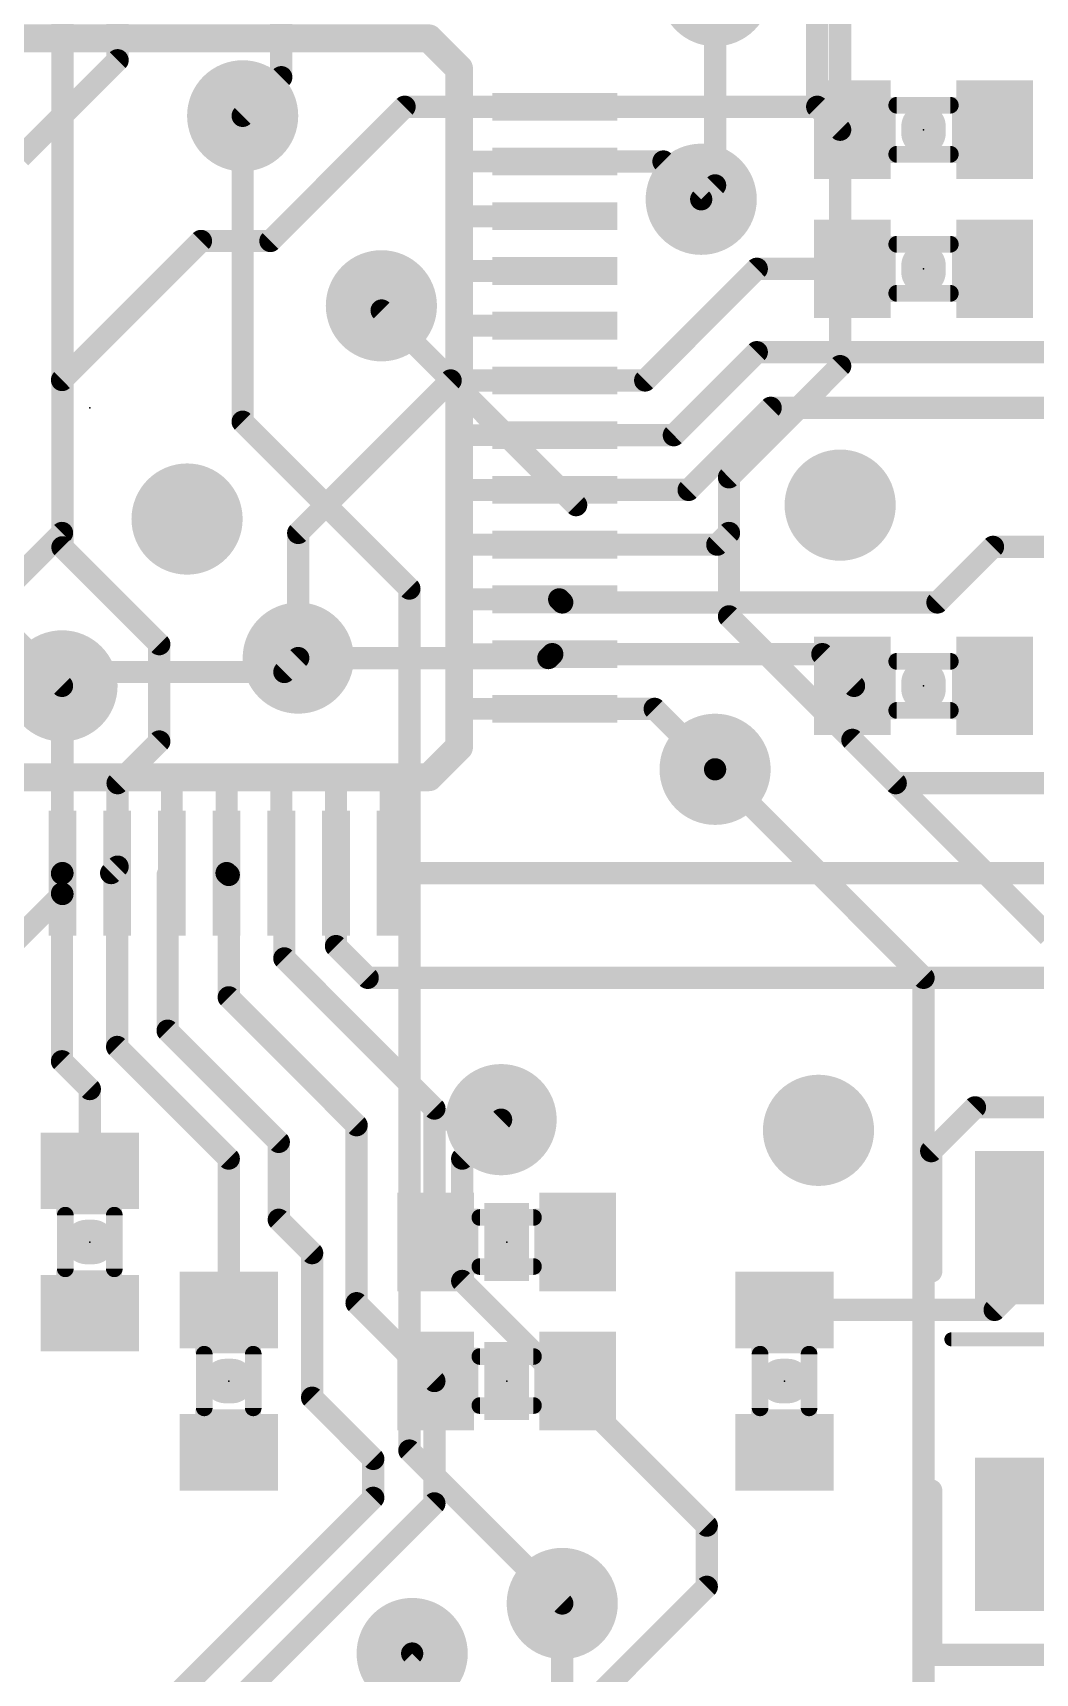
# Model space of a CAD drawing. Extents: x -0.1 to 44.5, y -0.1 to 35.7.
# Drawn here: x 18.53 to 27.69, y 7.49 to 22.48 of the extents above; entities that cross this region are included whole.
import ezdxf

# ---------------------------------------------------------------- set-up
doc = ezdxf.new("R2010")
doc.units = 0
for name, color, linetype in [('1', 12, 'CONTINUOUS'), ('16', 132, 'CONTINUOUS'), ('18', 110, 'CONTINUOUS'), ('21', 41, 'CONTINUOUS'), ('23', 53, 'CONTINUOUS'), ('51', 53, 'CONTINUOUS')]:
    doc.layers.add(name, color=color, linetype=linetype)

# ---------------------------------------------------------------- blocks, each defined once
blk = doc.blocks.new('RECT')
blk.add_solid([(-0.5, -0.5), (0.5, -0.5), (-0.5, 0.5), (0.5, 0.5)])
blk = doc.blocks.new('ROUNDV')
at = {"const_width": 0.5}
blk.add_lwpolyline([(0, -0.25, 1), (0, 0.25, 1), (0, -0.25)], format="xyb", dxfattribs=at)

msp = doc.modelspace()

# ---------------------------------------------------------------- linework, layer by layer
at = {"layer": '1', "const_width": 0.2032}
for points in [[(18.8, 19.304), (18.8, 23.3)], [(20.8, 22.07), (20.8, 23.3)], [(25.698, 21.8), (25.698, 23.158)], [(20.447, 21.717), (20.8, 22.07)], [(20.701, 20.574), (21.927, 21.8)], [(21.927, 21.8), (23.3, 21.8)], [(23.3, 21.8), (25.698, 21.8)], [(25.698, 21.8), (25.908, 21.59)], [(25.908, 21.59), (26.02, 21.59)], [(23.3, 21.3), (24.293, 21.3)], [(24.293, 21.3), (24.638, 20.955)], [(18.796, 19.304), (20.066, 20.574)], [(20.066, 20.574), (20.701, 20.574)], [(24.126, 19.3), (25.146, 20.32)], [(25.146, 20.32), (26.02, 20.32)], [(24.388, 18.8), (25.146, 19.558)], [(25.146, 19.558), (28.194, 19.558)], [(18.8, 19.304), (18.796, 19.304)], [(18.8, 17.907), (18.8, 19.304)], [(20.955, 17.907), (22.348, 19.3)], [(22.348, 19.3), (23.3, 19.3)], [(23.3, 19.3), (24.126, 19.3)], [(24.523, 18.3), (25.273, 19.05)], [(25.273, 19.05), (28.321, 19.05)], [(23.3, 18.8), (24.388, 18.8)], [(23.3, 18.3), (24.523, 18.3)], [(17.907, 17.018), (18.796, 17.907)], [(18.796, 17.907), (18.8, 17.907)], [(18.8, 17.907), (18.8, 17.776)], [(20.955, 16.764), (20.955, 17.907)], [(24.785, 17.8), (24.892, 17.907)], [(18.8, 17.776), (19.685, 16.891)], [(23.3, 17.8), (24.785, 17.8)], [(26.797, 17.272), (27.305, 17.78)], [(27.305, 17.78), (28.575, 17.78)], [(23.3, 17.3), (23.34, 17.3)], [(23.34, 17.3), (23.368, 17.272)], [(23.368, 17.272), (26.797, 17.272)], [(19.685, 16.891), (19.685, 16.002)], [(20.955, 16.764), (23.241, 16.764)], [(23.241, 16.764), (23.277, 16.8)], [(23.277, 16.8), (23.3, 16.8)], [(23.3, 16.8), (25.745, 16.8)], [(25.745, 16.8), (26.035, 16.51)], [(18.796, 16.51), (18.8, 16.252)], [(26.035, 16.51), (26.02, 16.51)], [(26.02, 16.51), (26.02, 16.017)], [(18.8, 16.252), (18.8, 14.8)], [(24.213, 16.3), (23.3, 16.3)], [(24.765, 15.748), (24.213, 16.3)], [(19.685, 16.002), (19.304, 15.621)], [(26.02, 16.017), (26.416, 15.621)], [(19.304, 15.621), (19.304, 14.859)], [(26.416, 15.621), (28.956, 15.621)], [(18.8, 14.8), (18.796, 14.796)], [(18.796, 14.796), (18.796, 13.081)], [(19.304, 14.859), (19.245, 14.8)], [(19.245, 14.8), (19.3, 14.8)], [(19.3, 14.8), (19.3, 13.212)], [(19.7612, 14.7828), (19.8, 14.8)], [(19.7612, 13.3604), (19.7612, 14.7828)], [(20.32, 14.7828), (20.3, 14.8)], [(20.32, 13.6652), (20.32, 14.7828)], [(20.828, 14.7828), (20.8, 14.8)], [(20.828, 14.0208), (20.828, 14.7828)], [(21.3, 14.8), (21.3, 14.133)], [(21.8, 14.8), (37.533, 14.8)], [(22.1996, 12.6492), (20.828, 14.0208)], [(21.3, 14.133), (21.59, 13.843)], [(21.59, 13.843), (42.037, 13.843)], [(21.4884, 12.4968), (20.32, 13.6652)], [(20.7772, 12.3444), (19.7612, 13.3604)], [(19.3, 13.212), (20.32, 12.192)], [(18.796, 13.081), (19.05, 12.827)], [(19.05, 12.827), (19.05, 12.08)], [(22.1996, 12.5476), (22.1996, 12.6492)], [(21.4884, 10.8712), (21.4884, 12.4968)], [(22.1996, 12.5476), (22.1996, 11.43)], [(22.2504, 12.5476), (22.1996, 12.5476)], [(22.8092, 12.5476), (22.2504, 12.5476)], [(20.7772, 11.6332), (20.7772, 12.3444)], [(20.32, 12.192), (20.32, 10.81)], [(21.082, 11.3284), (20.7772, 11.6332)], [(28.067, 11.557), (27.32, 10.81)], [(21.082, 10.0076), (21.082, 11.3284)], [(22.1996, 11.43), (22.21, 11.43)], [(22.1996, 10.16), (21.4884, 10.8712)], [(27.32, 10.81), (25.4, 10.81)], [(22.21, 10.16), (22.1996, 10.16)], [(22.1996, 10.1092), (22.21, 10.16)], [(22.1996, 9.0424), (22.1996, 10.1092)], [(21.6408, 9.4488), (21.082, 10.0076)], [(21.6408, 9.0932), (21.6408, 9.4488)], [(16.9164, 4.3688), (21.6408, 9.0932)], [(19.304, 6.1468), (22.1996, 9.0424)], [(23.368, 4.699), (23.368, 8.128)], [(21.336, 7.0104), (21.9964, 7.6708)]]:
    msp.add_lwpolyline(points, dxfattribs=at)
at = {"layer": '1', "const_width": 0.1016}
for points in [[(20.7492, 22.07, 1), (20.8508, 22.07)], [(20.8359, 22.0341, 1), (20.7641, 22.1059)], [(21.927, 21.8508, 1), (21.927, 21.7492)], [(21.9629, 21.7641, 1), (21.8911, 21.8359)], [(23.3, 21.8508, 1), (23.3, 21.7492)], [(23.3, 21.7492, 1), (23.3, 21.8508)], [(25.7339, 21.8359, 1), (25.6621, 21.7641)], [(25.698, 21.7492, 1), (25.698, 21.8508)], [(20.4111, 21.7529, 1), (20.4829, 21.6811)], [(25.6472, 21.8, 1), (25.7488, 21.8)], [(25.908, 21.6408, 1), (25.908, 21.5392)], [(25.8721, 21.5541, 1), (25.9439, 21.6259)], [(26.02, 21.5392, 1), (26.02, 21.6408)], [(23.3, 21.3508, 1), (23.3, 21.2492)], [(24.3289, 21.3359, 1), (24.2571, 21.2641)], [(24.293, 21.2492, 1), (24.293, 21.3508)], [(24.6021, 20.9191, 1), (24.6739, 20.9909)], [(20.066, 20.6248, 1), (20.066, 20.5232)], [(20.1019, 20.5381, 1), (20.0301, 20.6099)], [(20.6651, 20.6099, 1), (20.7369, 20.5381)], [(20.701, 20.5232, 1), (20.701, 20.6248)], [(25.146, 20.3708, 1), (25.146, 20.2692)], [(25.1819, 20.2841, 1), (25.1101, 20.3559)], [(26.02, 20.2692, 1), (26.02, 20.3708)], [(25.146, 19.6088, 1), (25.146, 19.5072)], [(25.1819, 19.5221, 1), (25.1101, 19.5939)], [(18.796, 19.3548, 1), (18.796, 19.2532)], [(18.7601, 19.3399, 1), (18.8319, 19.2681)], [(18.8508, 19.304, 1), (18.7492, 19.304)], [(18.7492, 19.304, 1), (18.8508, 19.304)], [(18.8, 19.2532, 1), (18.8, 19.3548)], [(22.348, 19.3508, 1), (22.348, 19.2492)], [(22.3839, 19.2641, 1), (22.3121, 19.3359)], [(23.3, 19.3508, 1), (23.3, 19.2492)], [(23.3, 19.2492, 1), (23.3, 19.3508)], [(24.0901, 19.3359, 1), (24.1619, 19.2641)], [(24.126, 19.2492, 1), (24.126, 19.3508)], [(25.273, 19.1008, 1), (25.273, 18.9992)], [(25.3089, 19.0141, 1), (25.2371, 19.0859)], [(23.3, 18.8508, 1), (23.3, 18.7492)], [(24.3521, 18.8359, 1), (24.4239, 18.7641)], [(24.388, 18.7492, 1), (24.388, 18.8508)], [(23.3, 18.3508, 1), (23.3, 18.2492)], [(24.4871, 18.3359, 1), (24.5589, 18.2641)], [(24.523, 18.2492, 1), (24.523, 18.3508)], [(18.796, 17.9578, 1), (18.796, 17.8562)], [(18.8508, 17.907, 1), (18.7492, 17.907)], [(18.8319, 17.8711, 1), (18.7601, 17.9429)], [(18.8, 17.8562, 1), (18.8, 17.9578)], [(21.0058, 17.907, 1), (20.9042, 17.907)], [(20.9191, 17.9429, 1), (20.9909, 17.8711)], [(24.9279, 17.8711, 1), (24.8561, 17.9429)], [(18.7492, 17.907, 1), (18.8508, 17.907)], [(18.8359, 17.8119, 1), (18.7641, 17.7401)], [(23.3, 17.8508, 1), (23.3, 17.7492)], [(24.7491, 17.8359, 1), (24.8209, 17.7641)], [(24.785, 17.7492, 1), (24.785, 17.8508)], [(27.305, 17.8308, 1), (27.305, 17.7292)], [(27.3409, 17.7441, 1), (27.2691, 17.8159)], [(18.7492, 17.776, 1), (18.8508, 17.776)], [(23.3, 17.3508, 1), (23.3, 17.2492)], [(23.3759, 17.3359, 1), (23.3041, 17.2641)], [(23.34, 17.2492, 1), (23.34, 17.3508)], [(23.368, 17.3228, 1), (23.368, 17.2212)], [(23.3321, 17.2361, 1), (23.4039, 17.3079)], [(26.7611, 17.3079, 1), (26.8329, 17.2361)], [(26.797, 17.2212, 1), (26.797, 17.3228)], [(19.7358, 16.891, 1), (19.6342, 16.891)], [(19.6491, 16.8551, 1), (19.7209, 16.9269)], [(20.955, 16.8148, 1), (20.955, 16.7132)], [(20.9042, 16.764, 1), (21.0058, 16.764)], [(23.2051, 16.7999, 1), (23.2769, 16.7281)], [(23.277, 16.8508, 1), (23.277, 16.7492)], [(23.241, 16.7132, 1), (23.241, 16.8148)], [(23.3129, 16.7641, 1), (23.2411, 16.8359)], [(23.3, 16.8508, 1), (23.3, 16.7492)], [(23.3, 16.7492, 1), (23.3, 16.8508)], [(25.7809, 16.8359, 1), (25.7091, 16.7641)], [(25.745, 16.7492, 1), (25.745, 16.8508)], [(18.8468, 16.5108, 1), (18.7452, 16.5092)], [(26.02, 16.5608, 1), (26.02, 16.4592)], [(26.0708, 16.51, 1), (25.9692, 16.51)], [(25.9991, 16.4741, 1), (26.0709, 16.5459)], [(26.035, 16.4592, 1), (26.035, 16.5608)], [(18.8508, 16.252, 1), (18.7492, 16.252)], [(23.3, 16.3508, 1), (23.3, 16.2492)], [(24.2489, 16.3359, 1), (24.1771, 16.2641)], [(24.213, 16.2492, 1), (24.213, 16.3508)], [(18.7492, 16.2512, 1), (18.8508, 16.2528)], [(19.6342, 16.002, 1), (19.7358, 16.002)], [(19.7209, 15.9661, 1), (19.6491, 16.0379)], [(26.0559, 16.0529, 1), (25.9841, 15.9811)], [(25.9692, 16.017, 1), (26.0708, 16.017)], [(24.7291, 15.7121, 1), (24.8009, 15.7839)], [(19.3548, 15.621, 1), (19.2532, 15.621)], [(19.2681, 15.6569, 1), (19.3399, 15.5851)], [(26.416, 15.6718, 1), (26.416, 15.5702)], [(26.3801, 15.5851, 1), (26.4519, 15.6569)], [(18.8468, 14.796, 1), (18.7452, 14.796)], [(18.7601, 14.8319, 1), (18.8319, 14.7601)], [(18.7492, 14.8, 1), (18.8508, 14.8)], [(18.8359, 14.7641, 1), (18.7641, 14.8359)], [(19.245, 14.8508, 1), (19.245, 14.7492)], [(19.2091, 14.8359, 1), (19.2809, 14.7641)], [(19.3508, 14.8, 1), (19.2492, 14.8)], [(19.2532, 14.859, 1), (19.3548, 14.859)], [(19.3399, 14.8231, 1), (19.2681, 14.8949)], [(19.3, 14.7492, 1), (19.3, 14.8508)], [(19.812, 14.7828, 1), (19.7104, 14.7828)], [(19.7406, 14.8292, 1), (19.7818, 14.7364)], [(19.8206, 14.7536, 1), (19.7794, 14.8464)], [(20.3331, 14.8385, 1), (20.2669, 14.7615)], [(20.3708, 14.7828, 1), (20.2692, 14.7828)], [(20.2869, 14.7443, 1), (20.3531, 14.8213)], [(20.8266, 14.8433, 1), (20.7734, 14.7567)], [(20.8788, 14.7828, 1), (20.7772, 14.7828)], [(20.8014, 14.7395, 1), (20.8546, 14.8261)], [(21.3508, 14.8, 1), (21.2492, 14.8)], [(21.8, 14.8508, 1), (21.8, 14.7492)], [(20.8639, 14.0567, 1), (20.7921, 13.9849)], [(21.3359, 14.1689, 1), (21.2641, 14.0971)], [(21.2492, 14.133, 1), (21.3508, 14.133)], [(20.7772, 14.0208, 1), (20.8788, 14.0208)], [(21.59, 13.8938, 1), (21.59, 13.7922)], [(21.5541, 13.8071, 1), (21.6259, 13.8789)], [(20.3559, 13.7011, 1), (20.2841, 13.6293)], [(20.2692, 13.6652, 1), (20.3708, 13.6652)], [(19.7971, 13.3963, 1), (19.7253, 13.3245)], [(19.7104, 13.3604, 1), (19.812, 13.3604)], [(19.3359, 13.2479, 1), (19.2641, 13.1761)], [(19.2492, 13.212, 1), (19.3508, 13.212)], [(18.8319, 13.1169, 1), (18.7601, 13.0451)], [(18.7452, 13.081, 1), (18.8468, 13.081)], [(19.1008, 12.827, 1), (18.9992, 12.827)], [(19.0141, 12.7911, 1), (19.0859, 12.8629)], [(22.2504, 12.6492, 1), (22.1488, 12.6492)], [(21.5392, 12.4968, 1), (21.4376, 12.4968)], [(22.2504, 12.5476, 1), (22.1488, 12.5476)], [(22.1996, 12.5984, 1), (22.1996, 12.4968)], [(22.1488, 12.5476, 1), (22.2504, 12.5476)], [(22.1637, 12.6133, 1), (22.2355, 12.6851)], [(22.2504, 12.5984, 1), (22.2504, 12.4968)], [(22.2504, 12.4968, 1), (22.2504, 12.5984)], [(22.8092, 12.4968, 1), (22.8092, 12.5984)], [(20.828, 12.3444, 1), (20.7264, 12.3444)], [(21.4525, 12.4609, 1), (21.5243, 12.5327)], [(20.3708, 12.192, 1), (20.2692, 12.192)], [(20.7413, 12.3085, 1), (20.8131, 12.3803)], [(20.2841, 12.1561, 1), (20.3559, 12.2279)], [(18.9992, 12.08, 1), (19.1008, 12.08)], [(20.8131, 11.6691, 1), (20.7413, 11.5973)], [(20.7264, 11.6332, 1), (20.828, 11.6332)], [(21.1328, 11.3284, 1), (21.0312, 11.3284)], [(21.0461, 11.2925, 1), (21.1179, 11.3643)], [(22.1996, 11.4808, 1), (22.1996, 11.3792)], [(22.1488, 11.43, 1), (22.2504, 11.43)], [(22.21, 11.3792, 1), (22.21, 11.4808)], [(21.5243, 10.9071, 1), (21.4525, 10.8353)], [(20.2692, 10.81, 1), (20.3708, 10.81)], [(21.4376, 10.8712, 1), (21.5392, 10.8712)], [(25.4, 10.8608, 1), (25.4, 10.7592)], [(27.2841, 10.8459, 1), (27.3559, 10.7741)], [(27.32, 10.7592, 1), (27.32, 10.8608)], [(22.1996, 10.2108, 1), (22.1996, 10.1092)], [(22.2504, 10.1092, 1), (22.1488, 10.1092)], [(22.2598, 10.1498, 1), (22.1602, 10.1702)], [(22.1637, 10.1241, 1), (22.2355, 10.1959)], [(22.21, 10.1092, 1), (22.21, 10.2108)], [(21.1179, 10.0435, 1), (21.0461, 9.9717)], [(21.0312, 10.0076, 1), (21.1328, 10.0076)], [(22.1498, 10.1194, 1), (22.2494, 10.099)], [(21.6916, 9.4488, 1), (21.59, 9.4488)], [(21.6049, 9.4129, 1), (21.6767, 9.4847)], [(21.59, 9.0932, 1), (21.6916, 9.0932)], [(21.6767, 9.0573, 1), (21.6049, 9.1291)], [(22.2355, 9.0065, 1), (22.1637, 9.0783)], [(22.1488, 9.0424, 1), (22.2504, 9.0424)], [(23.4188, 8.128, 1), (23.3172, 8.128)], [(22.0323, 7.6349, 1), (21.9605, 7.7067)]]:
    msp.add_lwpolyline(points, format="xyb", dxfattribs=at)
at = {"layer": '16', "const_width": 0.2032}
for points in [[(19.304, 22.225), (19.304, 23.749)], [(25.908, 19.431), (25.908, 23.114)], [(24.765, 21.082), (24.765, 22.86)], [(18.415, 21.336), (19.304, 22.225)], [(20.447, 18.923), (20.447, 21.717)], [(24.638, 20.955), (24.765, 21.082)], [(21.717, 19.939), (23.495, 18.161)], [(24.892, 18.415), (25.908, 19.431)], [(21.971, 17.399), (20.447, 18.923)], [(24.892, 17.145), (24.892, 18.415)], [(18.796, 16.51), (17.907, 17.399)], [(21.971, 9.525), (21.971, 17.399)], [(27.813, 14.224), (24.892, 17.145)], [(20.828, 16.637), (20.955, 16.764)], [(18.796, 16.51), (19.05, 16.637)], [(19.05, 16.637), (20.828, 16.637)], [(18.796, 14.613), (18.796, 16.51)], [(18.8, 14.609), (18.8, 15.875)], [(26.67, 13.843), (24.765, 15.748)], [(17.399, 13.208), (18.8, 14.609)], [(18.8, 14.609), (18.796, 14.613)], [(26.67, 6.604), (26.67, 13.843)], [(22.4536, 12.192), (22.8092, 12.5476)], [(22.4536, 11.0744), (22.4536, 12.192)], [(24.6888, 8.8392), (22.4536, 11.0744)], [(23.368, 8.128), (21.971, 9.525)], [(24.6888, 8.2804), (24.6888, 8.8392)], [(23.7236, 7.3152), (24.6888, 8.2804)], [(21.9964, 7.6708), (22.352, 7.3152)]]:
    msp.add_lwpolyline(points, dxfattribs=at)
at = {"layer": '16', "const_width": 0.1016}
for points in [[(19.2532, 22.225, 1), (19.3548, 22.225)], [(19.3399, 22.1891, 1), (19.2681, 22.2609)], [(20.4978, 21.717, 1), (20.3962, 21.717)], [(24.7142, 21.082, 1), (24.8158, 21.082)], [(24.8009, 21.0461, 1), (24.7291, 21.1179)], [(24.6021, 20.9909, 1), (24.6739, 20.9191)], [(21.7529, 19.9749, 1), (21.6811, 19.9031)], [(25.8572, 19.431, 1), (25.9588, 19.431)], [(25.9439, 19.3951, 1), (25.8721, 19.4669)], [(20.4829, 18.9589, 1), (20.4111, 18.8871)], [(20.3962, 18.923, 1), (20.4978, 18.923)], [(24.9428, 18.415, 1), (24.8412, 18.415)], [(24.8561, 18.4509, 1), (24.9279, 18.3791)], [(23.4591, 18.1251, 1), (23.5309, 18.1969)], [(22.0218, 17.399, 1), (21.9202, 17.399)], [(21.9351, 17.3631, 1), (22.0069, 17.4349)], [(24.9279, 17.1809, 1), (24.8561, 17.1091)], [(24.8412, 17.145, 1), (24.9428, 17.145)], [(20.9909, 16.7281, 1), (20.9191, 16.7999)], [(19.05, 16.6878, 1), (19.05, 16.5862)], [(19.0727, 16.5916, 1), (19.0273, 16.6824)], [(20.7921, 16.6729, 1), (20.8639, 16.6011)], [(20.828, 16.5862, 1), (20.828, 16.6878)], [(18.8468, 16.51, 1), (18.7452, 16.51)], [(18.7733, 16.5554, 1), (18.8187, 16.4646)], [(18.7601, 16.4741, 1), (18.8319, 16.5459)], [(18.8508, 15.875, 1), (18.7492, 15.875)], [(24.8009, 15.7839, 1), (24.7291, 15.7121)], [(18.8319, 14.6489, 1), (18.7601, 14.5771)], [(18.8359, 14.5731, 1), (18.7641, 14.6449)], [(18.7641, 14.5731, 1), (18.8359, 14.6449)], [(18.7452, 14.613, 1), (18.8468, 14.613)], [(18.7492, 14.609, 1), (18.8508, 14.609)], [(26.7208, 13.843, 1), (26.6192, 13.843)], [(26.6341, 13.8071, 1), (26.7059, 13.8789)], [(22.8451, 12.5117, 1), (22.7733, 12.5835)], [(22.5044, 12.192, 1), (22.4028, 12.192)], [(22.4177, 12.2279, 1), (22.4895, 12.1561)], [(22.4895, 11.1103, 1), (22.4177, 11.0385)], [(22.4028, 11.0744, 1), (22.5044, 11.0744)], [(22.0069, 9.5609, 1), (21.9351, 9.4891)], [(21.9202, 9.525, 1), (22.0218, 9.525)], [(24.7396, 8.8392, 1), (24.638, 8.8392)], [(24.6529, 8.8033, 1), (24.7247, 8.8751)], [(24.638, 8.2804, 1), (24.7396, 8.2804)], [(24.7247, 8.2445, 1), (24.6529, 8.3163)], [(23.3321, 8.0921, 1), (23.4039, 8.1639)], [(22.0323, 7.7067, 1), (21.9605, 7.6349)]]:
    msp.add_lwpolyline(points, format="xyb", dxfattribs=at)
at = {"layer": '21'}
for points, const_width in [([(15.95, 22.425), (22.15, 22.425)], 0.254), ([(22.15, 22.425), (22.425, 22.15)], 0.254), ([(22.425, 22.15), (22.425, 15.95)], 0.254), ([(26.67, 21.6205), (26.67, 21.5595)], 0.4064), ([(26.67, 20.3505), (26.67, 20.2895)], 0.4064), ([(26.67, 16.5405), (26.67, 16.4795)], 0.4064), ([(22.425, 15.95), (22.15, 15.675)], 0.254), ([(22.15, 15.675), (15.95, 15.675)], 0.254), ([(27.14, 12.66), (26.74, 12.26)], 0.2032), ([(28.74, 12.66), (27.14, 12.66)], 0.2032), ([(26.74, 12.26), (26.74, 11.16)], 0.2032), ([(19.0805, 11.43), (19.0195, 11.43)], 0.4064), ([(26.924, 10.541), (28.956, 10.541)], 0.127), ([(20.3505, 10.16), (20.2895, 10.16)], 0.4064), ([(25.4305, 10.16), (25.3695, 10.16)], 0.4064), ([(26.74, 7.66), (26.74, 9.16)], 0.2032), ([(29.14, 7.66), (26.74, 7.66)], 0.2032)]:
    msp.add_lwpolyline(points, dxfattribs=dict(at, const_width=const_width))
for points, const_width in [([(22.1949, 22.4699, 1), (22.1051, 22.3801)], 0.127), ([(22.15, 22.3615, 1), (22.15, 22.4885)], 0.127), ([(22.4885, 22.15, 1), (22.3615, 22.15)], 0.127), ([(22.3801, 22.1051, 1), (22.4699, 22.1949)], 0.127), ([(26.7716, 21.6205, 1), (26.5684, 21.6205)], 0.2032), ([(26.5684, 21.5595, 1), (26.7716, 21.5595)], 0.2032), ([(26.7716, 20.3505, 1), (26.5684, 20.3505)], 0.2032), ([(26.5684, 20.2895, 1), (26.7716, 20.2895)], 0.2032), ([(26.7716, 16.5405, 1), (26.5684, 16.5405)], 0.2032), ([(26.5684, 16.4795, 1), (26.7716, 16.4795)], 0.2032), ([(22.4699, 15.9051, 1), (22.3801, 15.9949)], 0.127), ([(22.3615, 15.95, 1), (22.4885, 15.95)], 0.127), ([(22.1051, 15.7199, 1), (22.1949, 15.6301)], 0.127), ([(22.15, 15.6115, 1), (22.15, 15.7385)], 0.127), ([(27.14, 12.7108, 1), (27.14, 12.6092)], 0.1016), ([(27.1759, 12.6241, 1), (27.1041, 12.6959)], 0.1016), ([(26.7908, 12.26, 1), (26.6892, 12.26)], 0.1016), ([(26.7041, 12.2959, 1), (26.7759, 12.2241)], 0.1016), ([(19.0195, 11.5316, 1), (19.0195, 11.3284)], 0.2032), ([(19.0805, 11.3284, 1), (19.0805, 11.5316)], 0.2032), ([(26.6892, 11.16, 1), (26.7908, 11.16)], 0.1016), ([(26.924, 10.5728, 1), (26.924, 10.5092)], 0.0635), ([(20.2895, 10.2616, 1), (20.2895, 10.0584)], 0.2032), ([(20.3505, 10.0584, 1), (20.3505, 10.2616)], 0.2032), ([(25.3695, 10.2616, 1), (25.3695, 10.0584)], 0.2032), ([(25.4305, 10.0584, 1), (25.4305, 10.2616)], 0.2032), ([(26.7908, 9.16, 1), (26.6892, 9.16)], 0.1016), ([(26.74, 7.7108, 1), (26.74, 7.6092)], 0.1016), ([(26.6892, 7.66, 1), (26.7908, 7.66)], 0.1016)]:
    msp.add_lwpolyline(points, format="xyb", dxfattribs=dict(at, const_width=const_width))
at = {"layer": '23'}
for p in [(26.67, 21.59), (26.67, 20.32), (19.05, 19.05), (26.67, 16.51), (19.05, 11.43), (22.86, 11.43), (20.32, 10.16), (22.86, 10.16), (25.4, 10.16)]:
    msp.add_point(p, dxfattribs=at)
at = {"layer": '51', "const_width": 0.1524}
for points in [[(26.425, 21.814), (26.915, 21.814)], [(26.915, 21.366), (26.425, 21.366)], [(26.425, 20.544), (26.915, 20.544)], [(26.915, 20.096), (26.425, 20.096)], [(26.425, 16.734), (26.915, 16.734)], [(26.915, 16.286), (26.425, 16.286)], [(18.826, 11.185), (18.826, 11.675)], [(19.274, 11.675), (19.274, 11.185)], [(22.615, 11.654), (23.105, 11.654)], [(23.105, 11.206), (22.615, 11.206)], [(20.096, 9.915), (20.096, 10.405)], [(20.544, 10.405), (20.544, 9.915)], [(22.615, 10.384), (23.105, 10.384)], [(25.176, 9.915), (25.176, 10.405)], [(25.624, 10.405), (25.624, 9.915)], [(23.105, 9.936), (22.615, 9.936)]]:
    msp.add_lwpolyline(points, dxfattribs=at)
at = {"layer": '51', "const_width": 0.0762}
for points in [[(26.425, 21.8521, 1), (26.425, 21.7759)], [(26.915, 21.7759, 1), (26.915, 21.8521)], [(26.425, 21.4041, 1), (26.425, 21.3279)], [(26.915, 21.3279, 1), (26.915, 21.4041)], [(26.425, 20.5821, 1), (26.425, 20.5059)], [(26.915, 20.5059, 1), (26.915, 20.5821)], [(26.425, 20.1341, 1), (26.425, 20.0579)], [(26.915, 20.0579, 1), (26.915, 20.1341)], [(26.425, 16.7721, 1), (26.425, 16.6959)], [(26.915, 16.6959, 1), (26.915, 16.7721)], [(26.425, 16.3241, 1), (26.425, 16.2479)], [(26.915, 16.2479, 1), (26.915, 16.3241)], [(18.8641, 11.675, 1), (18.7879, 11.675)], [(19.3121, 11.675, 1), (19.2359, 11.675)], [(22.615, 11.6921, 1), (22.615, 11.6159)], [(23.105, 11.6159, 1), (23.105, 11.6921)], [(22.615, 11.2441, 1), (22.615, 11.1679)], [(23.105, 11.1679, 1), (23.105, 11.2441)], [(18.7879, 11.185, 1), (18.8641, 11.185)], [(19.2359, 11.185, 1), (19.3121, 11.185)], [(20.1341, 10.405, 1), (20.0579, 10.405)], [(20.5821, 10.405, 1), (20.5059, 10.405)], [(22.615, 10.4221, 1), (22.615, 10.3459)], [(23.105, 10.3459, 1), (23.105, 10.4221)], [(25.2141, 10.405, 1), (25.1379, 10.405)], [(25.6621, 10.405, 1), (25.5859, 10.405)], [(20.0579, 9.915, 1), (20.1341, 9.915)], [(20.5059, 9.915, 1), (20.5821, 9.915)], [(22.615, 9.9741, 1), (22.615, 9.8979)], [(23.105, 9.8979, 1), (23.105, 9.9741)], [(25.1379, 9.915, 1), (25.2141, 9.915)], [(25.5859, 9.915, 1), (25.6621, 9.915)]]:
    msp.add_lwpolyline(points, format="xyb", dxfattribs=at)

# ---------------------------------------------------------------- block references
at = {"layer": '1'}
for p, xscale, yscale in [((26.02, 21.59), 0.7, 0.9), ((27.32, 21.59), 0.7, 0.9), ((23.3, 21.8), 1.143, 0.254), ((23.3, 21.3), 1.143, 0.254), ((23.3, 20.8), 1.143, 0.254), ((26.02, 20.32), 0.7, 0.9), ((27.32, 20.32), 0.7, 0.9), ((23.3, 20.3), 1.143, 0.254), ((23.3, 19.8), 1.143, 0.254), ((23.3, 19.3), 1.143, 0.254), ((23.3, 18.8), 1.143, 0.254), ((23.3, 18.3), 1.143, 0.254), ((23.3, 17.8), 1.143, 0.254), ((23.3, 17.3), 1.143, 0.254), ((26.02, 16.51), 0.7, 0.9), ((27.32, 16.51), 0.7, 0.9), ((23.3, 16.8), 1.143, 0.254), ((23.3, 16.3), 1.143, 0.254), ((18.8, 14.8), 0.254, 1.143), ((19.3, 14.8), 0.254, 1.143), ((19.8, 14.8), 0.254, 1.143), ((20.3, 14.8), 0.254, 1.143), ((20.8, 14.8), 0.254, 1.143), ((21.3, 14.8), 0.254, 1.143), ((21.8, 14.8), 0.254, 1.143)]:
    msp.add_blockref('RECT', p, dxfattribs=dict(at, xscale=xscale, yscale=yscale))
for p, xscale, yscale, rotation in [((19.05, 12.08), 0.7, 0.9, 270), ((27.94, 11.56), 1.6, 1.4, 180), ((22.21, 11.43), 0.7, 0.9, 180), ((23.51, 11.43), 0.7, 0.9, 180), ((19.05, 10.78), 0.7, 0.9, 270), ((20.32, 10.81), 0.7, 0.9, 270), ((25.4, 10.81), 0.7, 0.9, 270), ((22.21, 10.16), 0.7, 0.9, 180), ((23.51, 10.16), 0.7, 0.9, 180), ((20.32, 9.51), 0.7, 0.9, 270), ((25.4, 9.51), 0.7, 0.9, 270), ((27.94, 8.76), 1.6, 1.4, 180)]:
    msp.add_blockref('RECT', p, dxfattribs=dict(at, xscale=xscale, yscale=yscale, rotation=rotation))
at = {"layer": '18', "xscale": 1.016, "yscale": 1.016}
for p in [(24.765, 22.86), (24.765, 22.86), (20.447, 21.717), (20.447, 21.717), (24.638, 20.955), (24.638, 20.955), (21.715, 19.982), (21.715, 19.982), (25.908, 18.161), (25.908, 18.161), (19.939, 18.034), (19.939, 18.034), (20.955, 16.764), (20.955, 16.764), (18.796, 16.51), (18.796, 16.51), (24.765, 15.748), (24.765, 15.748), (22.8092, 12.5476), (22.8092, 12.5476), (25.71, 12.45), (25.71, 12.45), (23.368, 8.128), (23.368, 8.128), (21.9964, 7.6708), (21.9964, 7.6708)]:
    msp.add_blockref('ROUNDV', p, dxfattribs=at)
at = {"layer": '21', "xscale": 0.4064, "yscale": 0.7112, "rotation": 180}
for p in [(22.86, 11.43), (22.86, 10.16)]:
    msp.add_blockref('RECT', p, dxfattribs=at)
at = {"layer": '51'}
for p, xscale, yscale in [((23.025, 21.8), 1.05, 0.2), ((26.266, 21.5852), 0.3, 0.5999), ((27.0788, 21.5852), 0.3, 0.5999), ((23.025, 21.3), 1.05, 0.2), ((23.025, 20.8), 1.05, 0.2), ((26.266, 20.3152), 0.3, 0.5999), ((27.0788, 20.3152), 0.3, 0.5999), ((23.025, 20.3), 1.05, 0.2), ((23.025, 19.8), 1.05, 0.2), ((23.025, 19.3), 1.05, 0.2), ((23.025, 18.8), 1.05, 0.2), ((23.025, 18.3), 1.05, 0.2), ((23.025, 17.8), 1.05, 0.2), ((23.025, 17.3), 1.05, 0.2), ((23.025, 16.8), 1.05, 0.2), ((26.266, 16.5052), 0.3, 0.5999), ((27.0788, 16.5052), 0.3, 0.5999), ((23.025, 16.3), 1.05, 0.2), ((18.8, 15.075), 0.2, 1.05), ((19.3, 15.075), 0.2, 1.05), ((19.8, 15.075), 0.2, 1.05), ((20.3, 15.075), 0.2, 1.05), ((20.8, 15.075), 0.2, 1.05), ((21.3, 15.075), 0.2, 1.05), ((21.8, 15.075), 0.2, 1.05)]:
    msp.add_blockref('RECT', p, dxfattribs=dict(at, xscale=xscale, yscale=yscale))
at = {"layer": '51', "xscale": 0.3, "yscale": 0.5999}
for p, rotation in [((19.0451, 11.834), 270), ((22.4512, 11.4349), 180), ((23.264, 11.4349), 180), ((19.0451, 11.0212), 270), ((20.3152, 10.564), 270), ((25.3952, 10.564), 270), ((22.4512, 10.1649), 180), ((23.264, 10.1649), 180), ((20.3152, 9.7512), 270), ((25.3952, 9.7512), 270)]:
    msp.add_blockref('RECT', p, dxfattribs=dict(at, rotation=rotation))

doc.saveas('drawing.dxf')
